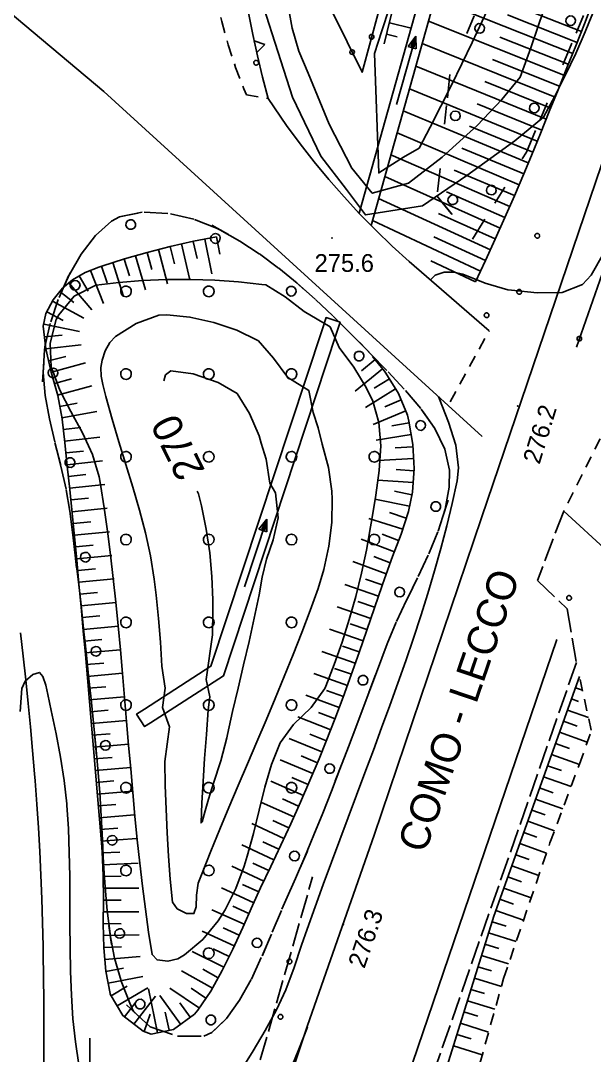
# Model space of a CAD drawing. Extents: x 1518652 to 1519378, y 5069750 to 5070202.
# Drawn here: x 1518992.2 to 1519040.7, y 5069921.4 to 5070008.9 of the extents above; entities that cross this region are included whole.
import ezdxf

# ---------------------------------------------------------------- set-up
doc = ezdxf.new("R2010")
doc.units = 0
doc.header["$MEASUREMENT"] = 0
for name, pattern in [('L04', [0]), ('L10', [1.7, 1, -0.7]), ('L11', [2.5, 2, -0.5]), ('L42', [8, -3, 2, -3])]:
    doc.linetypes.add(name, pattern=pattern)
for name, color, linetype in [('1100_FSbinario', 5, 'Continuous'), ('1234_FSPassliv', 2, 'L10'), ('2310_SU', 2, 'Continuous'), ('2321_PEDmarciap', 1, 'L10'), ('2612_PONTEca', 2, 'Continuous'), ('2641_MUROspec', 2, 'Continuous'), ('3054_CANCmuro', 1, 'L04'), ('3056_PALIZZATE', 2, 'L04'), ('3844_ILL', 4, 'Continuous'), ('3854_MTtr', 4, 'Continuous'), ('4112_corrente', 1, 'Continuous'), ('4231_SCOLINA', 2, 'Continuous'), ('4251_CHIUSA', 1, 'Continuous'), ('5200_LIMbosco', 1, 'L42'), ('5300_LIMcoltagr', 1, 'L11'), ('7010_CLDirett', 3, 'Continuous'), ('7012_CLInter', 6, 'Continuous'), ('7111_SCARciglio', 1, 'Continuous'), ('7112_SCARpiede', 1, 'L10'), ('7113_SCARvest', 6, 'Continuous'), ('8321_PQTerra', 2, 'Continuous'), ('SCM_Campiture', 1, 'Continuous'), ('T606_altro', 2, 'Continuous')]:
    doc.layers.add(name, color=color, linetype=linetype)
doc.styles.add('Style00', font='Leroy', dxfattribs={"height": 0.2})

# ---------------------------------------------------------------- blocks, each defined once
blk = doc.blocks.new('S37')
at = {"linetype": 'Continuous'}
for p, q in [((-0.99, -0.01), (-0.97, 0.17)), ((-0.97, 0.17), (-0.93, 0.33)), ((-0.93, 0.33), (-0.87, 0.47)), ((-0.87, 0.47), (-0.79, 0.6)), ((-0.79, 0.6), (-0.68, 0.71)), ((-0.68, 0.71), (-0.58, 0.8)), ((-0.58, 0.8), (-0.49, 0.87)), ((-0.49, 0.87), (-0.37, 0.93)), ((-0.37, 0.93), (-0.26, 0.97)), ((-0.26, 0.97), (-0.13, 0.99)), ((-0.13, 0.99), (-0.01, 1)), ((-0.01, 1), (0.15, 0.99)), ((0.15, 0.99), (0.35, 0.94)), ((0.35, 0.94), (0.55, 0.82)), ((0.55, 0.82), (0.68, 0.73)), ((0.68, 0.73), (0.77, 0.62)), ((0.77, 0.62), (0.87, 0.5)), ((0.87, 0.5), (0.93, 0.39)), ((0.93, 0.39), (0.99, 0.23)), ((0.99, 0.23), (1.01, 0.09)), ((1.01, 0.09), (1.03, -0.03)), ((-0.97, -0.15), (-0.99, -0.01)), ((-0.94, -0.26), (-0.97, -0.15)), ((-0.9, -0.4), (-0.94, -0.26)), ((-0.84, -0.51), (-0.9, -0.4)), ((-0.78, -0.61), (-0.84, -0.51)), ((-0.66, -0.71), (-0.78, -0.61)), ((-0.57, -0.8), (-0.66, -0.71)), ((-0.49, -0.87), (-0.57, -0.8)), ((-0.36, -0.93), (-0.49, -0.87)), ((-0.22, -0.98), (-0.36, -0.93)), ((-0.06, -1.01), (-0.22, -0.98)), ((0.07, -1.02), (-0.06, -1.01)), ((0.22, -1.01), (0.07, -1.02)), ((0.36, -0.97), (0.22, -1.01)), ((0.52, -0.89), (0.36, -0.97)), ((0.65, -0.81), (0.52, -0.89)), ((0.78, -0.68), (0.65, -0.81)), ((0.87, -0.56), (0.78, -0.68)), ((0.93, -0.45), (0.87, -0.56)), ((0.98, -0.3), (0.93, -0.45)), ((1.01, -0.17), (0.98, -0.3)), ((1.03, -0.03), (1.01, -0.17))]:
    blk.add_line(p, q, dxfattribs=at)
blk = doc.blocks.new('Q0210080')
at = {"linetype": 'Continuous'}
for p, q in [((-0.41, 0.835), (-0.361, 1.041)), ((-0.361, 1.041), (-0.217, 1.184)), ((-0.217, 1.184), (-0.008, 1.24)), ((-0.008, 1.24), (0.202, 1.186)), ((0.202, 1.186), (0.354, 1.038)), ((0.354, 1.038), (0.412, 0.83)), ((-0.797, 0), (0.81, -0.01)), ((-0.333, 0.581), (-0.41, 0.835)), ((-0.211, 0.466), (-0.333, 0.581)), ((-0.004, 0.412), (-0.211, 0.466)), ((0.198, 0.466), (-0.004, 0.412)), ((0.35, 0.618), (0.198, 0.466)), ((0.412, 0.83), (0.35, 0.618))]:
    blk.add_line(p, q, dxfattribs=at)
blk = doc.blocks.new('R28')
at = {"linetype": 'Continuous'}
for p, q in [((-1.46, 0.41), (-1.5, 0.09)), ((-1.5, 0.09), (-1.49, -0.24)), ((-1.34, 0.7), (-1.46, 0.41)), ((-1.11, 1.03), (-1.34, 0.7)), ((-0.77, 1.31), (-1.11, 1.03)), ((-0.35, 1.46), (-0.77, 1.31)), ((-0.01, 1.5), (-0.35, 1.46)), ((0.24, 1.48), (-0.01, 1.5)), ((0.74, 1.31), (0.24, 1.48)), ((1.06, 1.08), (0.74, 1.31)), ((1.33, 0.7), (1.06, 1.08)), ((1.42, 0.47), (1.33, 0.7)), ((1.49, 0), (1.42, 0.47)), ((-1.49, -0.24), (-1.38, -0.6)), ((-1.38, -0.6), (-1.08, -1.07)), ((-1.08, -1.07), (-0.69, -1.34)), ((-0.69, -1.34), (0.01, -1.51)), ((0.01, -1.51), (0.69, -1.34)), ((0.69, -1.34), (1.08, -1.04)), ((1.08, -1.04), (1.32, -0.7)), ((1.32, -0.7), (1.49, 0))]:
    blk.add_line(p, q, dxfattribs=at)
blk = doc.blocks.new('CAMP_7E72965F')
at = {"layer": 'SCM_Campiture', "linetype": 'Continuous', "xscale": 0.300000011920929, "yscale": 0.300000011920929, "zscale": 0.300000011920929}
for p in [(1519001.095, 5069986.03), (1519008.095, 5069986.03), (1519001.095, 5069979.03), (1519008.095, 5069979.03), (1519015.095, 5069979.03), (1519001.095, 5069972.03), (1519008.095, 5069972.03), (1519015.095, 5069972.03), (1519022.095, 5069972.03), (1519001.095, 5069965.03), (1519008.095, 5069965.03), (1519015.095, 5069965.03), (1519022.095, 5069965.03), (1519001.095, 5069958.03), (1519008.095, 5069958.03), (1519015.095, 5069958.03), (1519001.095, 5069951.03), (1519008.095, 5069951.03), (1519015.095, 5069951.03), (1519001.095, 5069944.03), (1519008.095, 5069944.03), (1519015.095, 5069944.03), (1519001.095, 5069937.03), (1519008.095, 5069937.03), (1519008.095, 5069930.03)]:
    blk.add_blockref('R28', p, dxfattribs=at)
blk = doc.blocks.new('S69')
at = {"linetype": 'Continuous'}
for p, q in [((-0.01, 6.011), (-0.391, 4.986)), ((-0.01, 5.97), (-0.159, 5.085)), ((-0.01, -0.012), (-0.01, 6.011)), ((0.1, 5.085), (-0.01, 6.011)), ((0.318, 4.986), (-0.01, 5.97)), ((-0.391, 4.986), (0.318, 4.986)), ((-0.159, 5.085), (0.1, 5.085))]:
    blk.add_line(p, q, dxfattribs=at)
blk = doc.blocks.new('Q0200100')
at = {"linetype": 'Continuous'}
for p, q in [((0, 0.8), (-0.5, 0)), ((-0.5, 0), (0.5, 0)), ((0.5, 0), (0, 0.8))]:
    blk.add_line(p, q, dxfattribs=at)
blk = doc.blocks.new('Q0050013')
at = {"linetype": 'Continuous'}
for p, q in [((-0.194, -0.003), (-0.17, 0.098)), ((-0.17, 0.098), (-0.099, 0.169)), ((-0.099, 0.169), (-0.001, 0.195)), ((-0.001, 0.195), (0.096, 0.17)), ((0.096, 0.17), (0.169, 0.1)), ((0.169, 0.1), (0.197, -0.001)), ((-0.162, -0.108), (-0.194, -0.003)), ((-0.096, -0.171), (-0.162, -0.108)), ((0.001, -0.196), (-0.096, -0.171)), ((0.097, -0.17), (0.001, -0.196)), ((0.168, -0.1), (0.097, -0.17)), ((0.197, -0.001), (0.168, -0.1))]:
    blk.add_line(p, q, dxfattribs=at)

msp = doc.modelspace()

# ---------------------------------------------------------------- linework, layer by layer
at = {"layer": '1100_FSbinario', "color": 18, "linetype": 'Continuous', "true_color": 0x000000}
for points in [[(1518993.604, 5069856.255, 276.795), (1519000.138, 5069875.386, 276.712), (1519008.654, 5069900.502, 276.522), (1519016.438, 5069923.927, 276.366), (1519022.07, 5069940.037, 276.31), (1519031.146, 5069966.872, 276.24), (1519042.739, 5070000.962, 275.944), (1519049.944, 5070022.033, 275.57), (1519056.926, 5070041.164, 275.492), (1519062.423, 5070054.058, 275.21), (1519068.867, 5070068.255, 274.964), (1519074.893, 5070080.319, 274.562), (1519083.549, 5070096.238, 274.315), (1519087.071, 5070101.829, 274.209)], [(1518994.137, 5069920.019, 276.308), (1518994.153, 5069922.02, 276.289), (1518994.157, 5069924.02, 276.269), (1518994.149, 5069926.021, 276.25), (1518994.129, 5069928.021, 276.23), (1518994.097, 5069930.02, 276.211), (1518994.085, 5069930.646, 276.205), (1518994.037, 5069932.645, 276.186), (1518993.975, 5069934.645, 276.168), (1518993.898, 5069936.644, 276.149), (1518993.805, 5069938.643, 276.131), (1518993.695, 5069940.64, 276.113), (1518993.566, 5069942.636, 276.094), (1518993.417, 5069944.631, 276.076), (1518993.371, 5069945.203, 276.071), (1518993.199, 5069947.195, 276.056), (1518993.015, 5069949.186, 276.04), (1518992.82, 5069951.177, 276.025), (1518992.613, 5069953.166, 276.01), (1518992.395, 5069955.155, 275.995), (1518992.168, 5069957.143, 275.98)], [(1519003.256, 5069856.255, 277.24), (1519015.307, 5069891.359, 276.895), (1519037.533, 5069956.567, 276.839)], [(1519016.442, 5069923.775, 276.437), (1519015.695, 5069921.92, 276.439), (1519014.938, 5069920.068, 276.441)]]:
    msp.add_polyline3d(points, dxfattribs=at)
at = {"layer": '1234_FSPassliv', "color": 18, "linetype": 'L10', "true_color": 0x000000}
for points in [[(1519028.502, 5069976.681, 276.317), (1519031.8, 5069982.695, 276.324)], [(1519041.193, 5069973.561, 276.228), (1519038.103, 5069967.444, 276.388)]]:
    msp.add_polyline3d(points, dxfattribs=at)
at = {"layer": '2310_SU', "color": 18, "linetype": 'Continuous', "true_color": 0x000000}
msp.add_polyline3d([(1518981.957, 5070017.429, 275.217), (1518999.211, 5070002.936, 275.105), (1519031.221, 5069973.758, 276.268)], dxfattribs=at)
at = {"layer": '2321_PEDmarciap', "color": 18, "linetype": 'L10', "true_color": 0x000000}
msp.add_polyline3d([(1519008.742, 5070010.865, 274.865), (1519009.201, 5070008.862, 275.002), (1519009.741, 5070006.885, 275.138), (1519010.36, 5070004.974, 275.271), (1519011.059, 5070003.173, 275.399), (1519011.285, 5070002.659, 275.436), (1519013.108, 5070002.357, 275.267)], dxfattribs=at)
at = {"layer": '2612_PONTEca', "color": 18, "linetype": 'Continuous', "true_color": 0x000000}
msp.add_polyline3d([(1519013.108, 5070002.357, 275.267), (1519014.666, 5070000.072, 274.992), (1519015.818, 5069998.509, 274.992), (1519017.013, 5069996.979, 274.992), (1519018.251, 5069995.483, 274.992), (1519019.53, 5069994.023, 274.992), (1519020.85, 5069992.599, 274.992), (1519022.209, 5069991.213, 274.992), (1519023.607, 5069989.866, 274.992), (1519025.042, 5069988.559, 274.992), (1519026.514, 5069987.293, 274.992), (1519031.8, 5069982.695, 276.324)], dxfattribs=at)
at = {"layer": '2641_MUROspec', "color": 18, "linetype": 'Continuous', "true_color": 0x000000}
msp.add_polyline3d([(1519012.822, 5070028.275, 270.747), (1519009.319, 5070026.708, 274.273), (1519010.425, 5070016.931, 270.218), (1519010.627, 5070015.087, 270.218), (1519010.868, 5070013.249, 270.218), (1519011.147, 5070011.415, 270.218), (1519011.464, 5070009.588, 270.218), (1519011.819, 5070007.768, 270.218), (1519012.211, 5070005.956, 270.218), (1519012.641, 5070004.152, 270.218), (1519013.108, 5070002.357, 270.218)], dxfattribs=at)
at = {"layer": '3054_CANCmuro', "color": 18, "linetype": 'L04', "true_color": 0x000000}
for points in [[(1519026.688, 5070025.374, 270.775), (1519021.051, 5070004.57, 270.606), (1519017.23, 5070012.365, 270.832)], [(1519042.751, 5069991.466, 276.049), (1519039.176, 5069981.322, 276.444)]]:
    msp.add_polyline3d(points, dxfattribs=at)
at = {"layer": '3056_PALIZZATE', "color": 18, "linetype": 'L04', "true_color": 0x000000}
msp.add_polyline3d([(1519038.103, 5069967.444, 276.388), (1519041.859, 5069963.981, 276.536), (1519042.693, 5069962.578, 276.585), (1519044.937, 5069960.953, 276.557), (1519046.817, 5069959.651, 276.458), (1519048.053, 5069958.831, 276.522), (1519053.262, 5069954.404, 276.585), (1519052.25, 5069952.982, 276.564), (1519053.898, 5069951.553, 276.289), (1519043.713, 5069923.847, 276.106), (1519042.154, 5069922.634, 275.979), (1519033.68, 5069898.116, 276.099)], dxfattribs=at)
at = {"layer": '4231_SCOLINA', "color": 18, "linetype": 'Continuous', "true_color": 0x000000}
for points in [[(1519020.812, 5069992.64, 268.644), (1519027.666, 5070017.103, 268.575), (1519032.467, 5070034.685, 267.708), (1519035.846, 5070044.455, 266.46), (1519042.49, 5070061.067, 265.12), (1519049.852, 5070078.102, 264.309), (1519057.121, 5070093.331, 263.717), (1519064.389, 5070107.465, 263.583), (1519074.235, 5070127.306, 263.562), (1519079.3, 5070136.327, 263.04), (1519087.071, 5070148.478, 262.518)], [(1519021.822, 5069991.609, 268.645), (1519028.871, 5070016.77, 268.575), (1519033.661, 5070034.316, 267.708), (1519037.018, 5070044.018, 266.46), (1519043.644, 5070060.587, 265.12), (1519050.99, 5070077.585, 264.309), (1519058.241, 5070092.776, 263.717), (1519065.505, 5070106.901, 263.583), (1519075.34, 5070126.722, 263.562), (1519080.373, 5070135.684, 263.04), (1519087.071, 5070146.159, 262.587)], [(1519017.699, 5069982.875, 268.326), (1519008.282, 5069954.31, 268.326), (1519002.662, 5069950.695, 268.326)], [(1519018.886, 5069982.484, 268.326), (1519009.33, 5069953.498, 268.326), (1519003.175, 5069949.539, 268.326)]]:
    msp.add_polyline3d(points, dxfattribs=at)
at = {"layer": '4251_CHIUSA', "color": 18, "linetype": 'Continuous', "true_color": 0x000000}
for points in [[(1519018.886, 5069982.484, 275.269), (1519019.196, 5069983.424, 275.269), (1519018.009, 5069983.815, 275.269), (1519017.699, 5069982.875, 275.269)], [(1519002.662, 5069950.695, 274.523), (1519001.99, 5069950.263, 274.523), (1519002.666, 5069949.212, 274.523), (1519003.175, 5069949.539, 274.523)]]:
    msp.add_polyline3d(points, dxfattribs=at)
at = {"layer": '5200_LIMbosco', "color": 18, "linetype": 'L42', "true_color": 0x000000}
msp.add_polyline3d([(1519088.459, 5070144.836, 263.736), (1519087.565, 5070143.545, 263.773), (1519077.627, 5070127.744, 265.592), (1519065.039, 5070102.692, 266.185), (1519055.298, 5070082.339, 265.818), (1519044.259, 5070053.889, 267.045), (1519034.889, 5070029.919, 268.152), (1519031.384, 5070011.351, 269.71), (1519028.483, 5070004.389, 269.76), (1519027.4, 5069994.091, 271.79), (1519030.38, 5069990.446, 274.576), (1519034.954, 5069997.802, 274.844), (1519042.519, 5070015.963, 273.849), (1519049.391, 5070034.131, 273.363), (1519056.653, 5070053.252, 272.707), (1519065.127, 5070073.365, 272.651), (1519074.358, 5070088.984, 272.009), (1519084.293, 5070105.557, 272.39), (1519087.071, 5070109.766, 272.185)], dxfattribs=at)
msp.add_polyline3d([(1519001.724, 5069925.119, 275.485), (1519003.144, 5069923.812, 275.602), (1519005.445, 5069923.03, 275.744), (1519007.666, 5069923.03, 275.866), (1519008.366, 5069923.341, 275.901), (1519009.6, 5069924.514, 275.87), (1519010.7, 5069926.053, 275.836), (1519011.693, 5069927.853, 275.8), (1519012.604, 5069929.808, 275.761), (1519013.459, 5069931.816, 275.722), (1519014.285, 5069933.77, 275.684), (1519014.62, 5069934.531, 275.669), (1519015.428, 5069936.356, 275.677), (1519016.213, 5069938.193, 275.684), (1519016.979, 5069940.039, 275.692), (1519017.727, 5069941.894, 275.7), (1519018.461, 5069943.755, 275.708), (1519019.183, 5069945.621, 275.716), (1519019.897, 5069947.492, 275.724), (1519020.604, 5069949.365, 275.732), (1519021.308, 5069951.24, 275.74), (1519022.01, 5069953.114, 275.747), (1519022.715, 5069954.987, 275.755), (1519023.177, 5069956.208, 275.76), (1519023.968, 5069958.092, 275.783), (1519024.87, 5069959.998, 275.805), (1519025.807, 5069961.915, 275.828), (1519026.706, 5069963.831, 275.851), (1519027.49, 5069965.734, 275.874), (1519028.085, 5069967.612, 275.895), (1519028.415, 5069969.455, 275.915), (1519028.438, 5069970.906, 275.93), (1519028.046, 5069972.677, 275.973), (1519027.2, 5069974.419, 276.019), (1519026.021, 5069976.121, 276.067), (1519024.628, 5069977.766, 276.117), (1519023.144, 5069979.342, 276.168), (1519021.688, 5069980.835, 276.217), (1519021.428, 5069981.103, 276.226), (1519020.032, 5069982.535, 276.217), (1519018.587, 5069983.962, 276.208), (1519017.096, 5069985.363, 276.199), (1519015.561, 5069986.717, 276.191), (1519013.984, 5069988.003, 276.182), (1519012.368, 5069989.201, 276.173), (1519010.715, 5069990.288, 276.165), (1519009.028, 5069991.245, 276.157), (1519008.756, 5069991.384, 276.155), (1519006.824, 5069992.145, 275.94), (1519004.631, 5069992.632, 275.709), (1519002.449, 5069992.733, 275.487), (1519000.555, 5069992.337, 275.3), (1518999.855, 5069991.957, 275.232), (1518998.527, 5069990.759, 275.169), (1518997.314, 5069989.182, 275.1), (1518996.246, 5069987.34, 275.026), (1518995.357, 5069985.342, 274.951), (1518994.677, 5069983.3, 274.878), (1518994.24, 5069981.324, 274.81), (1518994.201, 5069981.071, 274.801), (1518994.095, 5069979.165, 274.894), (1518994.261, 5069977.218, 274.988), (1518994.618, 5069975.24, 275.085), (1518995.088, 5069973.242, 275.183), (1518995.589, 5069971.236, 275.283), (1518996.042, 5069969.231, 275.382), (1518996.344, 5069967.422, 275.471), (1518996.593, 5069965.438, 275.468), (1518996.834, 5069963.453, 275.465), (1518997.067, 5069961.466, 275.462), (1518997.293, 5069959.479, 275.458), (1518997.513, 5069957.491, 275.455), (1518997.727, 5069955.502, 275.452), (1518997.936, 5069953.513, 275.449), (1518998.139, 5069951.523, 275.446), (1518998.338, 5069949.532, 275.442), (1518998.533, 5069947.542, 275.439), (1518998.716, 5069945.635, 275.436), (1518998.877, 5069943.64, 275.466), (1518998.996, 5069941.639, 275.496), (1518999.096, 5069939.636, 275.526), (1518999.199, 5069937.634, 275.556), (1518999.326, 5069935.637, 275.586), (1518999.5, 5069933.648, 275.616), (1518999.742, 5069931.672, 275.646), (1518999.756, 5069931.576, 275.648), (1519000.136, 5069929.611, 275.599), (1519000.691, 5069927.675, 275.551), (1519001.413, 5069925.8, 275.503)], close=True, dxfattribs=at)
at = {"layer": '5300_LIMcoltagr', "color": 18, "linetype": 'L11', "true_color": 0x000000}
for points in [[(1519038.103, 5069967.444, 276.388), (1519035.876, 5069961.56, 276.726), (1519038.394, 5069959.164, 277.051), (1519039.18, 5069954.629, 276.719), (1519025.779, 5069916.116, 276.614), (1519021.363, 5069900.422, 276.212), (1519015.852, 5069875.413, 276.691), (1519017.67, 5069872.226, 276.804), (1519023.409, 5069869.553, 276.789)], [(1518998.035, 5069922.857, 275.958), (1518998.028, 5069904.659, 275.944), (1518995.403, 5069885.368, 276.557), (1518995.532, 5069883.303, 276.599), (1518999.029, 5069890.217, 276.381), (1519006.282, 5069904.899, 276.162), (1519011.758, 5069918.6, 276), (1519016.872, 5069936.493, 276.042)]]:
    msp.add_polyline3d(points, dxfattribs=at)
at = {"layer": '7010_CLDirett', "color": 18, "linetype": 'Continuous', "true_color": 0x000000}
for points in [[(1519032.048, 5070010.716, 270), (1519031.212, 5070008.898, 270), (1519030.361, 5070007.087, 270), (1519029.494, 5070005.283, 270), (1519028.612, 5070003.486, 270), (1519027.714, 5070001.697, 270), (1519026.802, 5069999.915, 270), (1519025.875, 5069998.141, 270), (1519024.551, 5069997.387, 270), (1519022.472, 5069996.055, 270), (1519022.113, 5070006.16, 270), (1519022.726, 5070008.061, 270), (1519023.334, 5070009.964, 270)], [(1519004.292, 5069978.459, 270), (1519004.448, 5069978.964, 270), (1519004.88, 5069979.307, 270), (1519006.783, 5069979.04, 270), (1519008.894, 5069978.311, 270), (1519010.482, 5069977.393, 270)], [(1519010.482, 5069977.393, 270), (1519011.524, 5069975.695, 270), (1519012.349, 5069973.814, 270), (1519012.531, 5069973.195, 270), (1519012.934, 5069971.825, 270), (1519013.257, 5069969.804, 270), (1519013.722, 5069968.995, 270), (1519013.974, 5069966.88, 270), (1519013.538, 5069965.02, 270), (1519012.978, 5069963.363, 270), (1519012.617, 5069961.842, 270), (1519012.347, 5069960.344, 270), (1519011.941, 5069958.371, 270), (1519011.5, 5069956.397, 270), (1519011.038, 5069954.424, 270), (1519010.571, 5069952.454, 270), (1519010.113, 5069950.487, 270), (1519009.681, 5069948.527, 270), (1519009.624, 5069948.256, 270), (1519009.113, 5069946.325, 270), (1519008.489, 5069944.421, 270), (1519008.057, 5069943.073, 270), (1519007.796, 5069942.09, 270), (1519007.541, 5069941.138, 270), (1519007.448, 5069941.06, 270), (1519007.509, 5069942.744, 270), (1519007.613, 5069944.569, 270), (1519007.746, 5069946.507, 270), (1519007.895, 5069948.532, 270), (1519008.048, 5069950.618, 270), (1519008.196, 5069951.72, 270), (1519007.861, 5069953.2, 270), (1519008.4, 5069956.969, 270), (1519008.439, 5069959.029, 270), (1519008.438, 5069959.92, 270), (1519008.362, 5069961.919, 270), (1519008.171, 5069963.923, 270), (1519007.871, 5069965.913, 270), (1519007.467, 5069967.875, 270), (1519007.213, 5069968.897, 270), (1519007.126, 5069969.127, 270)]]:
    msp.add_polyline3d(points, dxfattribs=at)
at = {"layer": '7012_CLInter', "color": 18, "linetype": 'Continuous', "true_color": 0x000000}
for points in [[(1519041.005, 5070010.588, 274), (1519040.244, 5070008.743, 274), (1519039.928, 5070007.995, 274), (1519039.118, 5070006.165, 274), (1519038.259, 5070004.349, 274), (1519037.352, 5070002.548, 274), (1519036.4, 5070000.769, 274), (1519033.969, 5069998.771, 274), (1519029.924, 5069995.821, 274), (1519026.178, 5069993.264, 274), (1519021.336, 5069992.504, 274), (1519019.735, 5069994.641, 274), (1519017.562, 5069997.473, 274), (1519015.165, 5070002.468, 274), (1519011.488, 5070013.995, 274)], [(1519036.617, 5070010.438, 272), (1519035.986, 5070008.539, 272), (1519035.336, 5070006.648, 272), (1519034.663, 5070004.766, 272), (1519034.438, 5070004.157, 272), (1519032.883, 5070002.271, 272), (1519030.785, 5070000.069, 272), (1519027.826, 5069997.394, 272), (1519024.979, 5069995.191, 272), (1519021.923, 5069994.326, 272), (1519020.184, 5069996.45, 272), (1519018.274, 5070000.187, 272), (1519016.496, 5070004.488, 272), (1519015.704, 5070006.36, 272), (1519015.133, 5070008.309, 272), (1519014.814, 5070010.169, 272)], [(1519041.481, 5069989.232, 276), (1519040.438, 5069987.408, 276), (1519039.686, 5069986.603, 276), (1519037.98, 5069985.939, 276), (1519035.849, 5069985.912, 276), (1519033.699, 5069986.133, 276), (1519033.382, 5069986.166, 276), (1519031.462, 5069986.738, 276), (1519029.577, 5069987.5, 276), (1519028.805, 5069987.668, 276), (1519028.01, 5069987.645, 276), (1519027.23, 5069987.395, 276), (1519026.854, 5069986.997, 276)], [(1519012.921, 5069986.576, 274), (1519014.559, 5069985.563, 274), (1519016.167, 5069984.314, 274), (1519018.361, 5069983.025, 274), (1519019.112, 5069981.296, 274), (1519020.361, 5069979.624, 274), (1519021.401, 5069977.91, 274), (1519021.964, 5069976.746, 274), (1519022.484, 5069974.934, 274), (1519022.633, 5069972.956, 274), (1519022.515, 5069970.883, 274), (1519022.232, 5069968.788, 274), (1519021.885, 5069966.741, 274), (1519021.778, 5069966.107, 274), (1519021.42, 5069964.146, 274), (1519021, 5069962.18, 274), (1519020.518, 5069960.22, 274), (1519019.975, 5069958.275, 274), (1519019.372, 5069956.355, 274), (1519018.708, 5069954.468, 274), (1519017.985, 5069952.626, 274), (1519017.905, 5069952.435, 274), (1519016.757, 5069950.828, 274), (1519015.269, 5069949.397, 274), (1519014.123, 5069947.843, 274), (1519013.411, 5069946.006, 274), (1519012.847, 5069944.092, 274), (1519012.364, 5069942.136, 274), (1519011.889, 5069940.172, 274), (1519011.353, 5069938.233, 274), (1519011.083, 5069937.407, 274), (1519010.372, 5069935.521, 274), (1519009.492, 5069933.712, 274), (1519008.898, 5069932.78, 274), (1519007.586, 5069931.202, 274), (1519006.041, 5069929.891, 274), (1519005.474, 5069929.558, 274), (1519004.638, 5069929.357, 274), (1519003.728, 5069929.464, 274), (1519003.298, 5069929.917, 274), (1519003.001, 5069931.829, 274), (1519002.731, 5069933.759, 274), (1519002.484, 5069935.706, 274), (1519002.257, 5069937.667, 274), (1519002.047, 5069939.642, 274), (1519001.851, 5069941.628, 274), (1519001.667, 5069943.623, 274), (1519001.491, 5069945.627, 274), (1519001.32, 5069947.637, 274), (1519001.151, 5069949.652, 274), (1519000.981, 5069951.669, 274), (1519000.808, 5069953.688, 274), (1519000.628, 5069955.707, 274), (1519000.439, 5069957.723, 274), (1519000.237, 5069959.736, 274), (1519000.019, 5069961.743, 274), (1518999.782, 5069963.743, 274), (1518999.524, 5069965.734, 274), (1518999.242, 5069967.715, 274), (1518998.931, 5069969.684, 274), (1518998.821, 5069970.337, 274), (1518998.269, 5069972.243, 274), (1518997.407, 5069974.074, 274), (1518996.419, 5069975.868, 274), (1518995.492, 5069977.665, 274), (1518994.812, 5069979.504, 274), (1518994.781, 5069979.624, 274), (1518994.679, 5069981.66, 274), (1518995.202, 5069983.65, 274), (1518995.402, 5069984.057, 274), (1518996.715, 5069985.637, 274), (1518998.537, 5069986.548, 274), (1518998.56, 5069986.551, 274), (1519000.501, 5069986.788, 274), (1519002.499, 5069986.949, 274), (1519004.532, 5069987.034, 274), (1519006.578, 5069987.044, 274), (1519008.615, 5069986.979, 274), (1519010.621, 5069986.839, 274), (1519012.575, 5069986.622, 274), (1519012.921, 5069986.576, 274)], [(1519012.261, 5069981.876, 272), (1519013.566, 5069980.37, 272), (1519014.771, 5069978.748, 272), (1519016.554, 5069977.655, 272), (1519016.927, 5069975.784, 272), (1519017.347, 5069974.475, 272), (1519017.693, 5069973.093, 272), (1519018.222, 5069971.128, 272), (1519018.506, 5069969.135, 272), (1519018.541, 5069968.459, 272), (1519018.492, 5069966.474, 272), (1519018.245, 5069964.469, 272), (1519017.815, 5069962.488, 272), (1519017.331, 5069960.905, 272), (1519016.659, 5069959.03, 272), (1519015.957, 5069957.162, 272), (1519015.229, 5069955.302, 272), (1519014.48, 5069953.448, 272), (1519013.715, 5069951.599, 272), (1519012.937, 5069949.752, 272), (1519012.152, 5069947.908, 272), (1519011.365, 5069946.065, 272), (1519010.579, 5069944.221, 272), (1519009.799, 5069942.375, 272), (1519009.029, 5069940.527, 272), (1519008.276, 5069938.674, 272), (1519007.542, 5069936.816, 272), (1519007.209, 5069935.952, 272), (1519007.066, 5069934.96, 272), (1519007.042, 5069933.948, 272), (1519006.84, 5069933.39, 272), (1519006.221, 5069933.401, 272), (1519005.422, 5069933.804, 272), (1519005.038, 5069934.365, 272), (1519004.837, 5069936.301, 272), (1519004.683, 5069938.259, 272), (1519004.567, 5069940.235, 272), (1519004.482, 5069942.227, 272), (1519004.418, 5069944.231, 272), (1519004.368, 5069946.244, 272), (1519004.77, 5069949.2, 272), (1519004.187, 5069950.832, 272), (1519004.402, 5069952.452, 272), (1519004.123, 5069954.328, 272), (1519004.009, 5069956.341, 272), (1519003.856, 5069958.345, 272), (1519003.656, 5069960.336, 272), (1519003.489, 5069961.681, 272), (1519003.164, 5069963.644, 272), (1519002.736, 5069965.591, 272), (1519002.231, 5069967.526, 272), (1519001.671, 5069969.452, 272), (1519001.083, 5069971.373, 272), (1519000.489, 5069973.294, 272), (1518999.914, 5069975.217, 272), (1518999.383, 5069977.147, 272), (1518999.131, 5069978.157, 272), (1518999.003, 5069978.869, 272), (1518998.975, 5069979.593, 272), (1518999.067, 5069980.215, 272), (1518999.328, 5069980.986, 272), (1518999.727, 5069981.718, 272), (1519000.22, 5069982.222, 272), (1519001.957, 5069983.309, 272), (1519003.879, 5069984.004, 272), (1519004.541, 5069984.05, 272), (1519006.501, 5069983.858, 272), (1519008.516, 5069983.411, 272), (1519010.469, 5069982.742, 272), (1519012.244, 5069981.885, 272), (1519012.261, 5069981.876, 272)], [(1519027.526, 5069977.126, 276), (1519027.607, 5069976.906, 276), (1519028.376, 5069974.957, 276), (1519028.982, 5069973.02, 276), (1519029.213, 5069971.095, 276), (1519029.094, 5069969.993, 276), (1519028.674, 5069968.088, 276), (1519028.212, 5069966.184, 276), (1519027.712, 5069964.281, 276), (1519027.177, 5069962.379, 276), (1519026.61, 5069960.479, 276), (1519026.014, 5069958.58, 276), (1519025.392, 5069956.681, 276), (1519024.748, 5069954.784, 276), (1519024.084, 5069952.888, 276), (1519023.405, 5069950.992, 276), (1519022.712, 5069949.097, 276), (1519022.009, 5069947.202, 276), (1519021.3, 5069945.309, 276), (1519020.587, 5069943.415, 276), (1519019.873, 5069941.522, 276), (1519019.162, 5069939.629, 276), (1519018.458, 5069937.736, 276), (1519017.762, 5069935.844, 276), (1519017.078, 5069933.951, 276), (1519016.41, 5069932.059, 276), (1519015.947, 5069930.716, 276), (1519015.307, 5069928.815, 276), (1519014.613, 5069926.933, 276), (1519013.83, 5069925.25, 276), (1519012.864, 5069923.501, 276), (1519011.848, 5069921.771, 276), (1519010.782, 5069920.069, 276)], [(1518997.096, 5069920.587, 276), (1518996.811, 5069922.532, 276), (1518996.611, 5069924.498, 276), (1518996.481, 5069926.482, 276), (1518996.406, 5069928.481, 276), (1518996.369, 5069930.49, 276), (1518996.355, 5069932.505, 276), (1518996.349, 5069934.525, 276), (1518996.335, 5069936.543, 276), (1518996.298, 5069938.559, 276), (1518996.222, 5069940.567, 276), (1518996.092, 5069942.564, 276), (1518996.084, 5069942.663, 276), (1518995.863, 5069944.648, 276), (1518995.551, 5069946.626, 276), (1518995.178, 5069948.595, 276), (1518994.773, 5069950.557, 276), (1518994.487, 5069951.921, 276), (1518994.317, 5069952.704, 276), (1518994.072, 5069953.453, 276), (1518993.773, 5069953.79, 276), (1518993.214, 5069953.611, 276), (1518992.577, 5069953.056, 276), (1518992.285, 5069952.44, 276), (1518992.134, 5069950.481, 276)]]:
    msp.add_polyline3d(points, dxfattribs=at)
at = {"layer": '7111_SCARciglio', "color": 18, "linetype": 'Continuous', "true_color": 0x000000}
for points in [[(1519030.64, 5069986.831, 275.38), (1519031.489, 5069988.642, 275.355), (1519032.322, 5069990.461, 275.331), (1519033.138, 5069992.287, 275.307), (1519033.938, 5069994.12, 275.283), (1519034.721, 5069995.961, 275.259), (1519035.375, 5069997.534, 275.239), (1519036.134, 5069999.384, 275.191), (1519036.888, 5070001.237, 275.144), (1519037.637, 5070003.091, 275.097), (1519038.38, 5070004.948, 275.05), (1519039.119, 5070006.807, 275.002), (1519039.851, 5070008.669, 274.955), (1519040.577, 5070010.532, 274.908)], [(1519023.666, 5070009.965, 270.129), (1519023.184, 5070008.024, 270.145), (1519022.925, 5070006.966, 270.155)], [(1519008.744, 5069990.655, 275.055), (1519006.789, 5069990.267, 274.895), (1519004.834, 5069989.822, 274.734), (1519002.887, 5069989.323, 274.573), (1519000.958, 5069988.772, 274.411), (1518999.055, 5069988.171, 274.251), (1518998.805, 5069988.088, 274.23), (1518997.646, 5069987.622, 274.213), (1518996.557, 5069986.995, 274.196), (1518995.729, 5069986.29, 274.181), (1518994.932, 5069985.304, 274.203), (1518994.317, 5069984.156, 274.226), (1518994.099, 5069983.082, 274.244), (1518994.303, 5069981.158, 274.295), (1518994.781, 5069979.203, 274.348), (1518995.317, 5069977.228, 274.402), (1518995.695, 5069975.243, 274.455), (1518995.697, 5069975.222, 274.456), (1518995.916, 5069973.236, 274.499), (1518996.129, 5069971.248, 274.543), (1518996.336, 5069969.26, 274.586), (1518996.538, 5069967.271, 274.629), (1518996.735, 5069965.281, 274.673), (1518996.927, 5069963.29, 274.716), (1518997.115, 5069961.299, 274.759), (1518997.299, 5069959.307, 274.803), (1518997.48, 5069957.315, 274.846), (1518997.657, 5069955.322, 274.889), (1518997.832, 5069953.329, 274.933), (1518998.005, 5069951.335, 274.976), (1518998.175, 5069949.342, 275.02), (1518998.344, 5069947.348, 275.063), (1518998.512, 5069945.355, 275.106), (1518998.679, 5069943.361, 275.15), (1518998.845, 5069941.368, 275.193), (1518999.012, 5069939.375, 275.236), (1518999.075, 5069938.626, 275.253), (1518999.174, 5069936.608, 275.236), (1518999.184, 5069934.559, 275.219), (1518999.176, 5069932.509, 275.203), (1518999.221, 5069930.487, 275.186), (1518999.389, 5069928.52, 275.17), (1518999.75, 5069926.639, 275.155), (1518999.769, 5069926.567, 275.154), (1519000.839, 5069924.757, 275.381), (1519002.534, 5069923.439, 275.605), (1519003.229, 5069923.201, 275.676), (1519005.111, 5069923.594, 275.746), (1519006.898, 5069924.889, 275.823), (1519007.177, 5069925.221, 275.838), (1519008.261, 5069926.833, 275.798), (1519009.232, 5069928.563, 275.757), (1519010.122, 5069930.373, 275.715), (1519010.965, 5069932.225, 275.674), (1519011.795, 5069934.081, 275.632), (1519012.478, 5069935.559, 275.598), (1519013.336, 5069937.365, 275.593), (1519014.186, 5069939.177, 275.588), (1519015.024, 5069940.994, 275.583), (1519015.846, 5069942.819, 275.577), (1519016.648, 5069944.651, 275.572), (1519017.427, 5069946.493, 275.567), (1519018.031, 5069947.977, 275.563), (1519018.758, 5069949.839, 275.566), (1519019.457, 5069951.712, 275.569), (1519020.135, 5069953.594, 275.572), (1519020.797, 5069955.482, 275.575), (1519021.449, 5069957.374, 275.577), (1519022.096, 5069959.267, 275.58), (1519022.745, 5069961.16, 275.583), (1519022.94, 5069961.723, 275.584), (1519023.643, 5069963.61, 275.527), (1519024.362, 5069965.501, 275.47), (1519024.974, 5069967.406, 275.413), (1519025.319, 5069969.049, 275.366), (1519025.453, 5069971.04, 275.426), (1519025.336, 5069973.068, 275.487), (1519025.017, 5069975.056, 275.548), (1519024.908, 5069975.554, 275.563), (1519024.139, 5069977.379, 275.517), (1519023.067, 5069979.105, 275.469), (1519022.956, 5069979.29, 275.464), (1519021.944, 5069980.531, 275.217)], [(1519039.439, 5069953.436, 276.741), (1519032.192, 5069933.179, 276.832), (1519027.292, 5069917.424, 277.1), (1519023.822, 5069901.346, 276.952), (1519021.478, 5069885.188, 277.1), (1519020.699, 5069879.591, 276.966), (1519020.384, 5069876.456, 277.026), (1519020.665, 5069875.167, 277.051), (1519022.14, 5069872.871, 277.093)]]:
    msp.add_polyline3d(points, dxfattribs=at)
at = {"layer": '7112_SCARpiede', "color": 18, "linetype": 'L10', "true_color": 0x000000}
msp.add_polyline3d([(1519023.599, 5069874.214, 276.254), (1519022.596, 5069876.132, 276.226), (1519022.499, 5069877.305, 276.237), (1519023.985, 5069886.88, 276.332), (1519025.297, 5069894.951, 276.374), (1519027.216, 5069905.582, 276.282), (1519030.1, 5069917.435, 276.155), (1519033.022, 5069927.897, 275.866), (1519036.942, 5069939.383, 275.852), (1519039.44, 5069946.031, 275.986), (1519040.44, 5069948.894, 275.979), (1519039.439, 5069953.436, 276.607)], dxfattribs=at)
at = {"layer": '7113_SCARvest', "color": 18, "linetype": 'Continuous', "true_color": 0x000000}
for points in [[(1519039.6, 5070008.03, 0), (1519027.731, 5070012.699, 0)], [(1519038.865, 5070006.168, 0), (1519027.199, 5070010.801, 0)], [(1519039.234, 5070007.099, 0), (1519033.347, 5070009.415, 0)], [(1519023.364, 5070008.75, 0), (1519025.199, 5070008.295, 0)], [(1519038.125, 5070004.31, 0), (1519026.666, 5070008.9, 0)], [(1519023.124, 5070007.779, 0), (1519024.027, 5070007.558, 0)], [(1519038.496, 5070005.239, 0), (1519032.712, 5070007.536, 0)], [(1519037.379, 5070002.453, 0), (1519026.133, 5070006.995, 0)], [(1519036.628, 5070000.599, 0), (1519025.598, 5070005.087, 0)], [(1519037.753, 5070003.381, 0), (1519032.074, 5070005.656, 0)], [(1519035.872, 5069998.746, 0), (1519025.063, 5070003.177, 0)], [(1519037.004, 5070001.526, 0), (1519031.433, 5070003.776, 0)], [(1519036.251, 5069999.672, 0), (1519030.789, 5070001.895, 0)], [(1519035.11, 5069996.895, 0), (1519024.535, 5070001.292, 0)], [(1519035.493, 5069997.821, 0), (1519030.142, 5070000.014, 0)], [(1519034.333, 5069995.049, 0), (1519024.016, 5069999.44, 0)], [(1519034.726, 5069995.972, 0), (1519029.494, 5069998.147, 0)], [(1519033.541, 5069993.21, 0), (1519023.498, 5069997.592, 0)], [(1519033.942, 5069994.129, 0), (1519028.843, 5069996.299, 0)], [(1519032.732, 5069991.378, 0), (1519022.979, 5069995.738, 0)], [(1519033.141, 5069992.294, 0), (1519028.183, 5069994.457, 0)], [(1519031.907, 5069989.554, 0), (1519022.458, 5069993.88, 0)], [(1519031.065, 5069987.736, 0), (1519021.936, 5069992.017, 0)], [(1519032.324, 5069990.465, 0), (1519027.515, 5069992.615, 0)], [(1519005.799, 5069990.042, 0), (1519006.465, 5069987.116, 0)], [(1519006.775, 5069990.264, 0), (1519007.107, 5069988.801, 0)], [(1519007.763, 5069990.46, 0), (1519008.348, 5069987.518, 0)], [(1519008.744, 5069990.655, 0), (1519009.036, 5069989.184, 0)], [(1519031.49, 5069988.644, 0), (1519027.13, 5069990.641, 0)], [(1519002.871, 5069989.319, 0), (1519003.283, 5069987.876, 0)], [(1519003.848, 5069989.569, 0), (1519004.593, 5069986.663, 0)], [(1519004.816, 5069989.818, 0), (1519005.189, 5069988.364, 0)], [(1518999.987, 5069988.465, 0), (1519000.89, 5069985.605, 0)], [(1519000.941, 5069988.766, 0), (1519001.392, 5069987.336, 0)], [(1519001.91, 5069989.044, 0), (1519002.734, 5069986.159, 0)], [(1519030.64, 5069986.831, 0), (1519026.859, 5069988.604, 0)], [(1518998.079, 5069987.796, 0), (1518999.199, 5069985.013, 0)], [(1518999.029, 5069988.162, 0), (1518999.503, 5069986.739, 0)], [(1518996.272, 5069986.753, 0), (1518998.217, 5069984.468, 0)], [(1518997.148, 5069987.335, 0), (1518997.896, 5069986.035, 0)], [(1518995.514, 5069986.024, 0), (1518996.681, 5069985.081, 0)], [(1518994.87, 5069985.189, 0), (1518997.539, 5069983.757, 0)], [(1518994.398, 5069984.307, 0), (1518995.77, 5069983.572, 0)], [(1518994.134, 5069983.258, 0), (1518997.162, 5069982.643, 0)], [(1518994.195, 5069982.174, 0), (1518995.687, 5069982.332, 0)], [(1518994.3, 5069981.18, 0), (1518997.308, 5069981.498, 0)], [(1518994.545, 5069980.168, 0), (1518996.002, 5069980.525, 0)], [(1518994.785, 5069979.19, 0), (1518997.68, 5069979.976, 0)], [(1519022.792, 5069979.491, 0), (1519020.466, 5069977.596, 0)], [(1519022.16, 5069980.267, 0), (1519020.997, 5069979.319, 0)], [(1518995.047, 5069978.225, 0), (1518996.494, 5069978.618, 0)], [(1519023.364, 5069978.627, 0), (1519022.09, 5069977.836, 0)], [(1518995.309, 5069977.26, 0), (1518998.204, 5069978.046, 0)], [(1519023.892, 5069977.777, 0), (1519021.343, 5069976.195, 0)], [(1518995.494, 5069976.301, 0), (1518996.967, 5069976.581, 0)], [(1519024.364, 5069976.846, 0), (1519022.981, 5069976.264, 0)], [(1518995.681, 5069975.318, 0), (1518998.628, 5069975.879, 0)], [(1519024.752, 5069975.925, 0), (1519021.987, 5069974.76, 0)], [(1518995.794, 5069974.349, 0), (1518997.285, 5069974.513, 0)], [(1519025.042, 5069974.898, 0), (1519023.561, 5069974.661, 0)], [(1518995.903, 5069973.355, 0), (1518998.885, 5069973.684, 0)], [(1519025.201, 5069973.911, 0), (1519022.239, 5069973.436, 0)], [(1518996.01, 5069972.361, 0), (1518997.502, 5069972.521, 0)], [(1519025.346, 5069972.891, 0), (1519023.849, 5069972.805, 0)], [(1518996.117, 5069971.367, 0), (1518999.099, 5069971.686, 0)], [(1519025.404, 5069971.893, 0), (1519022.409, 5069971.72, 0)], [(1519025.441, 5069970.857, 0), (1519023.944, 5069970.958, 0)], [(1518996.22, 5069970.373, 0), (1518997.712, 5069970.529, 0)], [(1519025.373, 5069969.859, 0), (1519022.38, 5069970.061, 0)], [(1518996.324, 5069969.379, 0), (1518999.308, 5069969.69, 0)], [(1519025.272, 5069968.824, 0), (1519023.803, 5069969.132, 0)], [(1518996.425, 5069968.385, 0), (1518997.917, 5069968.536, 0)], [(1519025.066, 5069967.845, 0), (1519022.13, 5069968.461, 0)], [(1518996.526, 5069967.39, 0), (1518999.511, 5069967.692, 0)], [(1519024.796, 5069966.852, 0), (1519023.368, 5069967.311, 0)], [(1518996.625, 5069966.395, 0), (1518998.117, 5069966.543, 0)], [(1519024.49, 5069965.9, 0), (1519021.634, 5069966.817, 0)], [(1518996.723, 5069965.4, 0), (1518999.708, 5069965.695, 0)], [(1519023.794, 5069964.008, 0), (1519020.99, 5069965.076, 0)], [(1519024.15, 5069964.943, 0), (1519022.748, 5069965.476, 0)], [(1518996.819, 5069964.406, 0), (1518998.313, 5069964.55, 0)], [(1518996.915, 5069963.41, 0), (1518999.902, 5069963.698, 0)], [(1519023.094, 5069962.137, 0), (1519020.282, 5069963.184, 0)], [(1519023.443, 5069963.074, 0), (1519022.037, 5069963.598, 0)], [(1518997.01, 5069962.415, 0), (1518998.503, 5069962.556, 0)], [(1518997.104, 5069961.42, 0), (1519000.09, 5069961.701, 0)], [(1519022.436, 5069960.257, 0), (1519019.598, 5069961.23, 0)], [(1519022.76, 5069961.202, 0), (1519021.342, 5069961.692, 0)], [(1518997.196, 5069960.424, 0), (1518998.689, 5069960.563, 0)], [(1518997.288, 5069959.429, 0), (1519000.275, 5069959.705, 0)], [(1519022.111, 5069959.311, 0), (1519020.692, 5069959.798, 0)], [(1518997.378, 5069958.433, 0), (1518998.872, 5069958.569, 0)], [(1519021.788, 5069958.365, 0), (1519018.949, 5069959.336, 0)], [(1518997.469, 5069957.437, 0), (1519000.456, 5069957.708, 0)], [(1519021.464, 5069957.419, 0), (1519020.045, 5069957.904, 0)], [(1519021.138, 5069956.473, 0), (1519018.302, 5069957.45, 0)], [(1518997.558, 5069956.442, 0), (1518999.052, 5069956.575, 0)], [(1519020.812, 5069955.527, 0), (1519019.394, 5069956.016, 0)], [(1518997.646, 5069955.446, 0), (1519000.634, 5069955.712, 0)], [(1519020.481, 5069954.582, 0), (1519017.65, 5069955.575, 0)], [(1518997.734, 5069954.45, 0), (1518999.228, 5069954.581, 0)], [(1519020.15, 5069953.638, 0), (1519018.735, 5069954.135, 0)], [(1518997.821, 5069953.454, 0), (1519000.81, 5069953.716, 0)], [(1519019.811, 5069952.695, 0), (1519016.988, 5069953.712, 0)], [(1518997.907, 5069952.458, 0), (1518999.402, 5069952.587, 0)], [(1519039.102, 5069952.494, 0), (1519039.693, 5069952.283, 0)], [(1518997.994, 5069951.462, 0), (1519000.982, 5069951.72, 0)], [(1519019.121, 5069950.814, 0), (1519016.311, 5069951.863, 0)], [(1519019.472, 5069951.754, 0), (1519018.061, 5069952.263, 0)], [(1519038.765, 5069951.553, 0), (1519039.356, 5069951.341, 0)], [(1519038.428, 5069950.611, 0), (1519040.201, 5069949.977, 0)], [(1518998.079, 5069950.466, 0), (1518999.573, 5069950.594, 0)], [(1519018.407, 5069948.941, 0), (1519015.612, 5069950.032, 0)], [(1519018.772, 5069949.877, 0), (1519017.367, 5069950.402, 0)], [(1518998.164, 5069949.469, 0), (1519001.153, 5069949.725, 0)], [(1519038.092, 5069949.67, 0), (1519039.256, 5069949.253, 0)], [(1518998.249, 5069948.473, 0), (1518999.743, 5069948.6, 0)], [(1519017.665, 5069947.079, 0), (1519014.887, 5069948.211, 0)], [(1519018.044, 5069948.01, 0), (1519016.646, 5069948.555, 0)], [(1519037.755, 5069948.728, 0), (1519040.09, 5069947.893, 0)], [(1518998.333, 5069947.477, 0), (1519001.322, 5069947.73, 0)], [(1519037.418, 5069947.787, 0), (1519038.589, 5069947.367, 0)], [(1518998.417, 5069946.48, 0), (1518999.912, 5069946.606, 0)], [(1519016.893, 5069945.23, 0), (1519014.13, 5069946.398, 0)], [(1519017.282, 5069946.151, 0), (1519015.901, 5069946.735, 0)], [(1519037.081, 5069946.845, 0), (1519039.43, 5069946.004, 0)], [(1518998.501, 5069945.484, 0), (1519001.49, 5069945.736, 0)], [(1519036.744, 5069945.903, 0), (1519037.911, 5069945.486, 0)], [(1518998.585, 5069944.487, 0), (1519000.079, 5069944.613, 0)], [(1519016.097, 5069943.391, 0), (1519013.349, 5069944.594, 0)], [(1519016.498, 5069944.307, 0), (1519015.124, 5069944.909, 0)], [(1519036.407, 5069944.962, 0), (1519038.727, 5069944.132, 0)], [(1518998.668, 5069943.491, 0), (1519001.657, 5069943.741, 0)], [(1519036.07, 5069944.02, 0), (1519037.223, 5069943.608, 0)], [(1519015.28, 5069941.562, 0), (1519012.545, 5069942.795, 0)], [(1519015.691, 5069942.474, 0), (1519014.323, 5069943.09, 0)], [(1519035.734, 5069943.079, 0), (1519038.023, 5069942.26, 0)], [(1518998.751, 5069942.495, 0), (1519000.246, 5069942.619, 0)], [(1519035.397, 5069942.137, 0), (1519036.534, 5069941.73, 0)], [(1518998.835, 5069941.498, 0), (1519001.824, 5069941.748, 0)], [(1519014.447, 5069939.741, 0), (1519011.722, 5069940.997, 0)], [(1519014.865, 5069940.65, 0), (1519013.503, 5069941.277, 0)], [(1519035.06, 5069941.196, 0), (1519037.319, 5069940.387, 0)], [(1518998.918, 5069940.502, 0), (1519000.413, 5069940.626, 0)], [(1519034.723, 5069940.254, 0), (1519035.845, 5069939.853, 0)], [(1518999.001, 5069939.505, 0), (1519001.991, 5069939.755, 0)], [(1519014.025, 5069938.832, 0), (1519012.667, 5069939.47, 0)], [(1519034.386, 5069939.313, 0), (1519036.643, 5069938.505, 0)], [(1518999.08, 5069938.518, 0), (1519000.578, 5069938.592, 0)], [(1519013.6, 5069937.927, 0), (1519010.884, 5069939.201, 0)], [(1519034.049, 5069938.371, 0), (1519035.184, 5069937.965, 0)], [(1518999.129, 5069937.52, 0), (1519002.125, 5069937.667, 0)], [(1519013.173, 5069937.021, 0), (1519011.818, 5069937.665, 0)], [(1519012.744, 5069936.118, 0), (1519010.034, 5069937.405, 0)], [(1519033.712, 5069937.429, 0), (1519035.996, 5069936.612, 0)], [(1518999.174, 5069936.534, 0), (1519000.674, 5069936.542, 0)], [(1519012.32, 5069935.216, 0), (1519010.958, 5069935.846, 0)], [(1519033.376, 5069936.488, 0), (1519034.524, 5069936.077, 0)], [(1518999.179, 5069935.534, 0), (1519002.179, 5069935.549, 0)], [(1519011.9, 5069934.308, 0), (1519009.177, 5069935.568, 0)], [(1519033.039, 5069935.546, 0), (1519035.35, 5069934.719, 0)], [(1518999.184, 5069934.537, 0), (1519000.684, 5069934.531, 0)], [(1519011.49, 5069933.4, 0), (1519010.121, 5069934.012, 0)], [(1519032.702, 5069934.605, 0), (1519033.864, 5069934.189, 0)], [(1518999.18, 5069933.537, 0), (1519002.18, 5069933.525, 0)], [(1519011.082, 5069932.487, 0), (1519008.343, 5069933.712, 0)], [(1519032.365, 5069933.663, 0), (1519034.704, 5069932.826, 0)], [(1518999.176, 5069932.537, 0), (1519000.677, 5069932.531, 0)], [(1519032.044, 5069932.703, 0), (1519033.227, 5069932.335, 0)], [(1518999.198, 5069931.529, 0), (1519002.197, 5069931.595, 0)], [(1519010.254, 5069930.664, 0), (1519007.524, 5069931.907, 0)], [(1519010.669, 5069931.575, 0), (1519009.304, 5069932.196, 0)], [(1519031.747, 5069931.748, 0), (1519034.088, 5069931.02, 0)], [(1518999.22, 5069930.529, 0), (1519000.721, 5069930.563, 0)], [(1519031.45, 5069930.793, 0), (1519032.607, 5069930.433, 0)], [(1518999.304, 5069929.514, 0), (1519002.293, 5069929.769, 0)], [(1519009.377, 5069928.857, 0), (1519006.684, 5069930.181, 0)], [(1519009.818, 5069929.755, 0), (1519008.472, 5069930.417, 0)], [(1519031.153, 5069929.838, 0), (1519033.441, 5069929.127, 0)], [(1518999.395, 5069928.487, 0), (1519000.875, 5069928.771, 0)], [(1519030.856, 5069928.884, 0), (1519031.987, 5069928.532, 0)], [(1518999.583, 5069927.505, 0), (1519002.53, 5069928.07, 0)], [(1519008.406, 5069927.091, 0), (1519005.789, 5069928.559, 0)], [(1519008.895, 5069927.963, 0), (1519007.587, 5069928.697, 0)], [(1519030.559, 5069927.929, 0), (1519032.833, 5069927.221, 0)], [(1518999.844, 5069926.44, 0), (1519001.191, 5069927.236, 0)], [(1519000.353, 5069925.579, 0), (1519002.935, 5069927.106, 0)], [(1519003.76, 5069923.312, 0), (1519002.985, 5069927.022, 0)], [(1519007.296, 5069925.399, 0), (1519004.803, 5069927.076, 0)], [(1519007.854, 5069926.228, 0), (1519006.61, 5069927.066, 0)], [(1519030.262, 5069926.974, 0), (1519031.413, 5069926.616, 0)], [(1519001.754, 5069924.045, 0), (1519003.596, 5069926.414, 0)], [(1519005.717, 5069924.034, 0), (1519003.957, 5069926.463, 0)], [(1519000.965, 5069924.659, 0), (1519001.935, 5069925.907, 0)], [(1519006.527, 5069924.62, 0), (1519005.647, 5069925.835, 0)], [(1519029.965, 5069926.019, 0), (1519032.295, 5069925.294, 0)], [(1519002.64, 5069923.403, 0), (1519003.148, 5069924.885, 0)], [(1519004.739, 5069923.517, 0), (1519004.42, 5069925.042, 0)], [(1519029.668, 5069925.064, 0), (1519030.847, 5069924.697, 0)], [(1519029.371, 5069924.109, 0), (1519031.756, 5069923.367, 0)], [(1519029.074, 5069923.154, 0), (1519030.281, 5069922.779, 0)], [(1519028.777, 5069922.199, 0), (1519031.218, 5069921.44, 0)]]:
    msp.add_polyline3d(points, dxfattribs=at)
at = {"layer": '8321_PQTerra', "color": 18, "linetype": 'Continuous', "true_color": 0x000000}
for p in [(1519018.524, 5069990.533, 275.57), (1519034.22, 5069976.331, 276.162), (1519019.468, 5069932.461, 276.303)]:
    msp.add_point(p, dxfattribs=at)

# ---------------------------------------------------------------- block references
at = {"layer": '2641_MUROspec', "color": 18, "linetype": 'Continuous', "true_color": 0x000000, "xscale": 0.9999999998133475, "yscale": 0.9999999998133475, "zscale": 0.9999999998133475, "rotation": 282.2134490006458}
msp.add_blockref('Q0200100', (1519012.041, 5070006.741, 270.218), dxfattribs=at)
at = {"layer": '3054_CANCmuro', "color": 18, "linetype": 'Continuous', "true_color": 0x000000}
for p, xscale, yscale, zscale, rotation in [((1519021.864, 5070007.568, 270.63), 0.9999999998411282, 0.9999999998411282, 0.9999999998411282, 254.840097381803), ((1519020.218, 5070006.269, 270.655), 0.9999999999081031, 0.9999999999081031, 0.9999999999081031, 116.1131598389533), ((1519039.427, 5069982.035, 276.417), 1.000000000276885, 1.000000000276885, 1.000000000276885, 250.5864437426863)]:
    msp.add_blockref('Q0050013', p, dxfattribs=dict(at, xscale=xscale, yscale=yscale, zscale=zscale, rotation=rotation))
at = {"layer": '3844_ILL', "color": 18, "linetype": 'Continuous', "true_color": 0x000000, "xscale": 0.2000000029802322, "yscale": 0.2000000029802322, "zscale": 0.2000000029802322}
for p in [(1519012.099, 5070005.378, 275.45), (1519031.586, 5069984.012, 276.014)]:
    msp.add_blockref('S37', p, dxfattribs=at)
at = {"layer": '3854_MTtr', "color": 18, "linetype": 'Continuous', "true_color": 0x000000, "xscale": 0.2000000029802322, "yscale": 0.2000000029802322, "zscale": 0.2000000029802322}
for p in [(1519035.87, 5069990.738, 275.789), (1519034.344, 5069985.99, 276.169), (1519038.558, 5069960.094, 277.142), (1519014.913, 5069929.34, 275.803), (1519014.151, 5069924.657, 276.395)]:
    msp.add_blockref('S37', p, dxfattribs=at)
at = {"layer": '4112_corrente', "color": 18, "linetype": 'Continuous', "true_color": 0x000000}
for p, xscale, yscale, zscale, rotation in [((1519023.99, 5070001.838), 1.000134491076071, 1.000134491076071, 1.000134491076071, 344.3378936277873), ((1519011.129, 5069961.046), 0.9995984194649516, 0.9995984194649516, 0.9995984194649516, 341.6919318350854)]:
    msp.add_blockref('S69', p, dxfattribs=dict(at, xscale=xscale, yscale=yscale, zscale=zscale, rotation=rotation))
at = {"layer": '5200_LIMbosco', "color": 18, "linetype": 'Continuous', "true_color": 0x000000}
for p, xscale, yscale, zscale, rotation in [((1519030.238, 5070008.6, 269.73), 0.9999999999875658, 0.9999999999875658, 0.9999999999875658, 247.3787934821288), ((1519039.458, 5070008.614, 274.252), 1.000000000070885, 1.000000000070885, 1.000000000070885, 67.3853124708116), ((1519036.382, 5070001.23, 274.656), 1.000000000070885, 1.000000000070885, 1.000000000070885, 67.3853124708116), ((1519028.123, 5070000.97, 270.434), 1.000000000283527, 1.000000000283527, 1.000000000283527, 263.9936608704351), ((1519032.69, 5069994.162, 274.711), 1.000000000186491, 1.000000000186491, 1.000000000186491, 58.12544689232399), ((1519028.085, 5069993.252, 272.431), 1.000000000101651, 1.000000000101651, 1.000000000101651, 309.2737391698893), ((1519001.326, 5069992.498, 275.376), 1.00000000014066, 1.00000000014066, 1.00000000014066, 191.7981125133771), ((1519009.063, 5069991.225, 276.157), 0.9999999998977424, 0.9999999998977424, 0.9999999998977424, 150.4488877712488), ((1518996.039, 5069986.875, 275.009), 0.9999999998200418, 0.9999999998200418, 0.9999999998200418, 245.9994727659117), ((1519015.617, 5069986.667, 276.191), 0.9999999998833183, 0.9999999998833183, 0.9999999998833183, 138.5831279209318), ((1519021.395, 5069981.138, 276.226), 1.000000000067438, 1.000000000067438, 1.000000000067438, 134.28908276518), ((1518994.096, 5069979.184, 274.893), 1.000000000094121, 1.000000000094121, 1.000000000094121, 266.801356364173), ((1519026.689, 5069975.157, 276.04), 0.9999999996687697, 0.9999999996687697, 0.9999999996687697, 124.7303430245009), ((1518995.564, 5069971.336, 275.278), 1.000000000256003, 1.000000000256003, 1.000000000256003, 284.0268396706026), ((1519028.076, 5069967.585, 275.895), 1.000000000199802, 1.000000000199802, 1.000000000199802, 72.42934429327603), ((1518996.835, 5069963.445, 275.465), 0.9999999995873279, 0.9999999995873279, 0.9999999995873279, 276.6989604890056), ((1519024.979, 5069960.223, 275.808), 1.000000000351821, 1.000000000351821, 1.000000000351821, 63.93208748965049), ((1518997.728, 5069955.495, 275.452), 1.000000000397891, 1.000000000397891, 1.000000000397891, 275.9830709669382), ((1519021.908, 5069952.841, 275.746), 1.000000000291129, 1.000000000291129, 1.000000000291129, 69.44931727523466), ((1518998.533, 5069947.536, 275.439), 0.9999999998711273, 0.9999999998711273, 0.9999999998711273, 275.4823066487505), ((1519019.081, 5069945.357, 275.715), 1.000000000168212, 1.000000000168212, 1.000000000168212, 68.84554595390597), ((1518999.101, 5069939.557, 275.527), 0.9999999997918115, 0.9999999997918115, 0.9999999997918115, 272.9280641170632), ((1519016.102, 5069937.933, 275.683), 0.9999999997779621, 0.9999999997779621, 0.9999999997779621, 66.85037370940368), ((1518999.754, 5069931.587, 275.647), 1.000000000190724, 1.000000000190724, 1.000000000190724, 278.2726938674051), ((1519012.936, 5069930.587, 275.746), 0.9999999997896293, 0.9999999997896293, 0.9999999997896293, 66.92381878568767), ((1519001.724, 5069925.119, 275.485), 1.000000000109731, 1.000000000109731, 1.000000000109731, 317.3762405813641), ((1519008.839, 5069923.791, 275.89), 1.000000000101445, 1.000000000101445, 1.000000000101445, 43.55327864951051)]:
    msp.add_blockref('Q0210080', p, dxfattribs=dict(at, xscale=xscale, yscale=yscale, zscale=zscale, rotation=rotation))
at = {"layer": 'SCM_Campiture', "linetype": 'Continuous'}
msp.add_blockref('CAMP_7E72965F', (0, 0), dxfattribs=at)

# ---------------------------------------------------------------- texts
at = {"layer": '7010_CLDirett', "color": 18, "linetype": 'Continuous', "true_color": 0x000000, "style": 'Style00'}
msp.add_text('270', height=2.5, rotation=116.18271, dxfattribs=at).set_placement((1519007.815, 5069970.859))
at = {"layer": '8321_PQTerra', "color": 18, "linetype": 'Continuous', "true_color": 0x000000, "style": 'Style00'}
msp.add_text('275.6', height=1.5, dxfattribs=at).set_placement((1519017.041, 5069987.68))
for s, rotation, p in [('276.2', 72.90526, (1519036.06, 5069971.335)), ('276.3', 71.21498, (1519021.253, 5069928.677))]:
    msp.add_text(s, height=1.5, rotation=rotation, dxfattribs=at).set_placement(p)
at = {"layer": 'T606_altro', "color": 18, "linetype": 'Continuous', "true_color": 0x000000, "style": 'Style00'}
msp.add_text('COMO - LECCO', height=2.5, rotation=71.1786, dxfattribs=at).set_placement((1519026.392, 5069938.403))

doc.saveas('drawing.dxf')
